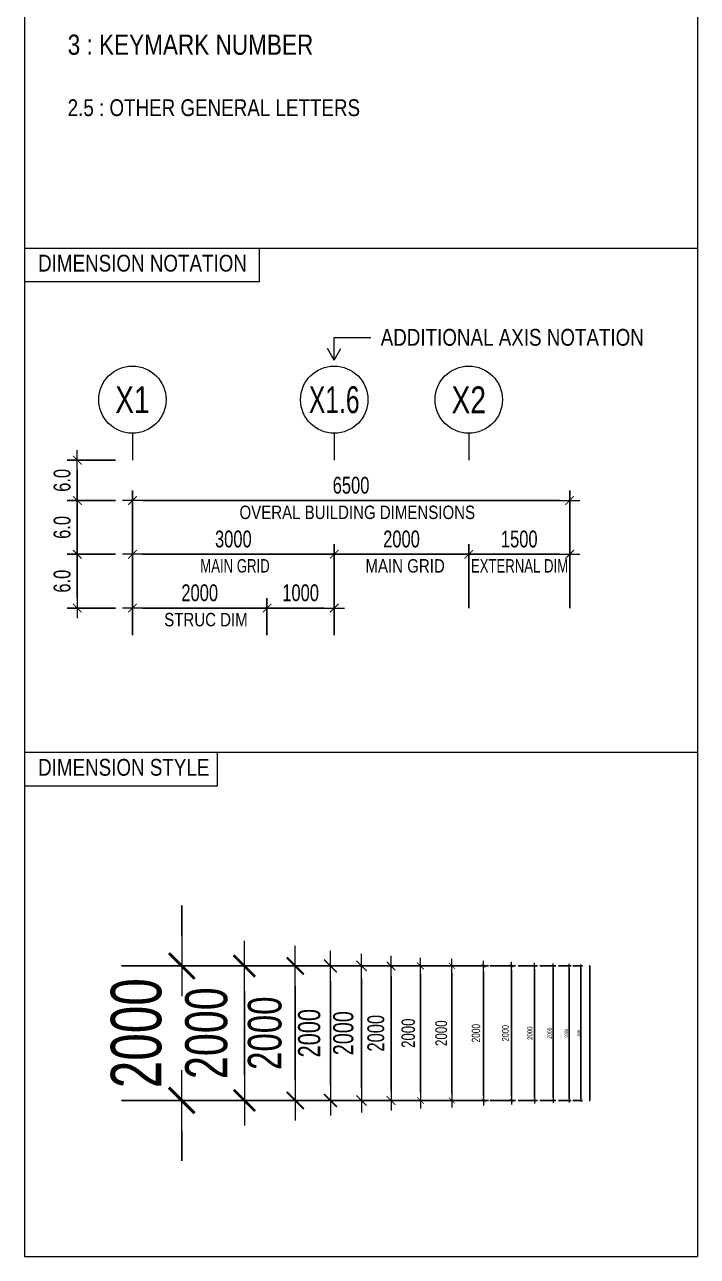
# Model space of a CAD drawing. Header units: millimetres. Extents: x -415354 to 883813, y -531490 to 486716.
# Drawn here: x -356900 to -346900, y 108371 to 126694 of the extents above; entities that cross this region are included whole.
import ezdxf
from ezdxf.enums import TextEntityAlignment as Align

# ---------------------------------------------------------------- set-up
doc = ezdxf.new("R2010")
doc.units = ezdxf.units.MM
doc.header["$MEASUREMENT"] = 0
doc.linetypes.add('CENTER2', pattern=[1.125, 0.75, -0.125, 0.125, -0.125])
doc.layers.get('Defpoints').update_dxf_attribs({"lineweight": 9})
for name, color, linetype, lineweight in [('NDC_FRAME', 7, 'Continuous', 20), ('NDC_S_ANNO', 7, 'Continuous', 20), ('NDC_S_AXIS', 5, 'CENTER2', 13), ('NDC_S_DIM', 1, 'Continuous', 15), ('NDC_S_SYMBOL', 1, 'Continuous', 15), ('NDC_S_TEXT SYMBOL', 7, 'Continuous', 20), ('NDC_S_VN TEXT', 7, 'Continuous', 20)]:
    doc.layers.add(name, color=color, linetype=linetype, lineweight=lineweight)
doc.styles.add('NDC_ANNO', font='', dxfattribs={"width": 0.8})
doc.styles.add('NDC_DIM', font='', dxfattribs={"width": 0.75})
doc.styles.add('NDC_VIE TXT', font='arial.ttf', dxfattribs={"width": 0.8})
doc.styles.get('NDC_ANNO').set_extended_font_data('Dotum')
doc.styles.get('NDC_DIM').set_extended_font_data('Dotum')
doc.dimstyles.new('NDC_dim_100', dxfattribs={"dimscale": 100, "dimtxt": 2.5, "dimasz": 1.5, "dimexe": 1.5, "dimexo": 2.5, "dimgap": 1, "dimtad": 1, "dimdec": 0, "dimzin": 0, "dimdsep": 46, "dimtxsty": 'NDC_DIM', "dimblk": 'DIMMARK', "dimcen": 0.09, "dimdle": 1.2, "dimclrd": 1, "dimclre": 1, "dimclrt": 3, "dimadec": 0, "dimazin": 0, "dimtfac": 1, "dimtdec": 0, "dimtix": 1, "dimtofl": 0, "dimtmove": 0, "dimatfit": 3, "dimfxl": 8, "dimfxlon": 1, "dimtolj": 1, "dimtzin": 0, "dimarcsym": 0})
doc.dimstyles.new('NDC_dim_120', dxfattribs={"dimscale": 120, "dimtxt": 2.5, "dimasz": 1.5, "dimexe": 1.5, "dimexo": 2.5, "dimgap": 1, "dimtad": 1, "dimdec": 0, "dimzin": 0, "dimdsep": 46, "dimtxsty": 'NDC_DIM', "dimblk": 'DIMMARK', "dimcen": 0.09, "dimdle": 1.2, "dimclrd": 1, "dimclre": 1, "dimclrt": 3, "dimadec": 0, "dimazin": 0, "dimtfac": 1, "dimtdec": 0, "dimtix": 1, "dimtofl": 0, "dimtmove": 0, "dimatfit": 3, "dimfxl": 8, "dimfxlon": 1, "dimtolj": 1, "dimtzin": 0, "dimarcsym": 0})
doc.dimstyles.new('NDC_dim_15', dxfattribs={"dimscale": 15, "dimtxt": 2.5, "dimasz": 1.5, "dimexe": 1.5, "dimexo": 2.5, "dimgap": 1, "dimtad": 1, "dimdec": 0, "dimzin": 0, "dimdsep": 46, "dimtxsty": 'NDC_DIM', "dimblk": 'DIMMARK', "dimcen": 0.09, "dimdle": 1.2, "dimclrd": 1, "dimclre": 1, "dimclrt": 3, "dimadec": 0, "dimazin": 0, "dimtfac": 1, "dimtdec": 0, "dimtix": 1, "dimtofl": 0, "dimtmove": 0, "dimatfit": 3, "dimfxl": 8, "dimfxlon": 1, "dimtolj": 1, "dimtzin": 0, "dimarcsym": 0})
doc.dimstyles.new('NDC_dim_150', dxfattribs={"dimscale": 150, "dimtxt": 2.2, "dimasz": 1.5, "dimexe": 1.5, "dimexo": 2.5, "dimgap": 1, "dimtad": 1, "dimdec": 0, "dimzin": 0, "dimdsep": 46, "dimtxsty": 'NDC_DIM', "dimblk": 'DIMMARK', "dimcen": 0.09, "dimdle": 1.2, "dimclrd": 1, "dimclre": 1, "dimclrt": 3, "dimadec": 0, "dimazin": 0, "dimtfac": 1, "dimtdec": 0, "dimtix": 1, "dimtofl": 0, "dimtmove": 0, "dimatfit": 3, "dimfxl": 6, "dimfxlon": 1, "dimtolj": 1, "dimtzin": 0, "dimarcsym": 0})
doc.dimstyles.new('NDC_dim_20', dxfattribs={"dimscale": 20, "dimtxt": 2.5, "dimasz": 1.5, "dimexe": 1.5, "dimexo": 2.5, "dimgap": 1, "dimtad": 1, "dimdec": 0, "dimzin": 0, "dimdsep": 46, "dimtxsty": 'NDC_DIM', "dimblk": 'DIMMARK', "dimcen": 0.09, "dimdle": 1.2, "dimclrd": 1, "dimclre": 1, "dimclrt": 3, "dimadec": 0, "dimazin": 0, "dimtfac": 1, "dimtdec": 0, "dimtix": 1, "dimtofl": 0, "dimtmove": 0, "dimatfit": 3, "dimfxl": 8, "dimfxlon": 1, "dimtolj": 1, "dimtzin": 0, "dimarcsym": 0})
doc.dimstyles.new('NDC_dim_200', dxfattribs={"dimscale": 200, "dimtxt": 2.5, "dimasz": 1.5, "dimexe": 1.5, "dimexo": 2.5, "dimgap": 1, "dimtad": 1, "dimdec": 0, "dimzin": 0, "dimdsep": 46, "dimtxsty": 'NDC_DIM', "dimblk": 'DIMMARK', "dimcen": 0.09, "dimdle": 1.2, "dimclrd": 1, "dimclre": 1, "dimclrt": 3, "dimadec": 0, "dimazin": 0, "dimtfac": 1, "dimtdec": 0, "dimtix": 1, "dimtofl": 0, "dimtmove": 0, "dimatfit": 3, "dimfxl": 8, "dimfxlon": 1, "dimtolj": 1, "dimtzin": 0, "dimarcsym": 0})
doc.dimstyles.new('NDC_dim_25', dxfattribs={"dimscale": 25, "dimtxt": 2.5, "dimasz": 1.5, "dimexe": 1.5, "dimexo": 2.5, "dimgap": 1, "dimtad": 1, "dimdec": 0, "dimzin": 0, "dimdsep": 46, "dimtxsty": 'NDC_DIM', "dimblk": 'DIMMARK', "dimcen": 0.09, "dimdle": 1.2, "dimclrd": 1, "dimclre": 1, "dimclrt": 3, "dimadec": 0, "dimazin": 0, "dimtfac": 1, "dimtdec": 0, "dimtix": 1, "dimtofl": 0, "dimtmove": 0, "dimatfit": 3, "dimfxl": 8, "dimfxlon": 1, "dimtolj": 1, "dimtzin": 0, "dimarcsym": 0})
doc.dimstyles.new('NDC_dim_250', dxfattribs={"dimscale": 250, "dimtxt": 2.5, "dimasz": 1.5, "dimexe": 1.5, "dimexo": 2.5, "dimgap": 1, "dimtad": 1, "dimdec": 0, "dimzin": 0, "dimdsep": 46, "dimtxsty": 'NDC_DIM', "dimblk": 'DIMMARK', "dimcen": 0.09, "dimdle": 1.2, "dimclrd": 1, "dimclre": 1, "dimclrt": 3, "dimadec": 0, "dimazin": 0, "dimtfac": 1, "dimtdec": 0, "dimtix": 1, "dimtofl": 0, "dimtmove": 0, "dimatfit": 3, "dimfxl": 8, "dimfxlon": 1, "dimtolj": 1, "dimtzin": 0, "dimarcsym": 0})
doc.dimstyles.new('NDC_dim_30', dxfattribs={"dimscale": 30, "dimtxt": 2.5, "dimasz": 1.5, "dimexe": 1.5, "dimexo": 2.5, "dimgap": 1, "dimtad": 1, "dimdec": 0, "dimzin": 0, "dimdsep": 46, "dimtxsty": 'NDC_DIM', "dimblk": 'DIMMARK', "dimcen": 0.09, "dimdle": 1.2, "dimclrd": 1, "dimclre": 1, "dimclrt": 3, "dimadec": 0, "dimazin": 0, "dimtfac": 1, "dimtdec": 0, "dimtix": 1, "dimtofl": 0, "dimtmove": 0, "dimatfit": 3, "dimfxl": 8, "dimfxlon": 1, "dimtolj": 1, "dimtzin": 0, "dimarcsym": 0})
doc.dimstyles.new('NDC_dim_300', dxfattribs={"dimscale": 300, "dimtxt": 2.5, "dimasz": 1.5, "dimexe": 1.5, "dimexo": 2.5, "dimgap": 1, "dimtad": 1, "dimdec": 0, "dimzin": 0, "dimdsep": 46, "dimtxsty": 'NDC_DIM', "dimblk": 'DIMMARK', "dimcen": 0.09, "dimdle": 1.2, "dimclrd": 1, "dimclre": 1, "dimclrt": 3, "dimadec": 0, "dimazin": 0, "dimtfac": 1, "dimtdec": 0, "dimtix": 1, "dimtofl": 0, "dimtmove": 0, "dimatfit": 3, "dimfxl": 8, "dimfxlon": 1, "dimtolj": 1, "dimtzin": 0, "dimarcsym": 0})
doc.dimstyles.new('NDC_dim_40', dxfattribs={"dimscale": 40, "dimtxt": 2.5, "dimasz": 1.5, "dimexe": 1.5, "dimexo": 2.5, "dimgap": 1, "dimtad": 1, "dimdec": 0, "dimzin": 0, "dimdsep": 46, "dimtxsty": 'NDC_DIM', "dimblk": 'DIMMARK', "dimcen": 0.09, "dimdle": 1.2, "dimclrd": 1, "dimclre": 1, "dimclrt": 3, "dimadec": 0, "dimazin": 0, "dimtfac": 1, "dimtdec": 0, "dimtix": 1, "dimtofl": 0, "dimtmove": 0, "dimatfit": 3, "dimfxl": 8, "dimfxlon": 1, "dimtolj": 1, "dimtzin": 0, "dimarcsym": 0})
doc.dimstyles.new('NDC_dim_50', dxfattribs={"dimscale": 50, "dimtxt": 2.5, "dimasz": 1.5, "dimexe": 1.5, "dimexo": 2.5, "dimgap": 1, "dimtad": 1, "dimdec": 0, "dimzin": 0, "dimdsep": 46, "dimtxsty": 'NDC_DIM', "dimblk": 'DIMMARK', "dimcen": 0.09, "dimdle": 1.2, "dimclrd": 1, "dimclre": 1, "dimclrt": 3, "dimadec": 0, "dimazin": 0, "dimtfac": 1, "dimtdec": 0, "dimtix": 1, "dimtofl": 0, "dimtmove": 0, "dimatfit": 3, "dimfxl": 8, "dimfxlon": 1, "dimtolj": 1, "dimtzin": 0, "dimarcsym": 0})
doc.dimstyles.new('NDC_dim_70', dxfattribs={"dimscale": 70, "dimtxt": 2.5, "dimasz": 1.5, "dimexe": 1.5, "dimexo": 2.5, "dimgap": 1, "dimtad": 1, "dimdec": 0, "dimzin": 0, "dimdsep": 46, "dimtxsty": 'NDC_DIM', "dimblk": 'DIMMARK', "dimcen": 0.09, "dimdle": 1.2, "dimclrd": 1, "dimclre": 1, "dimclrt": 3, "dimadec": 0, "dimazin": 0, "dimtfac": 1, "dimtdec": 0, "dimtix": 1, "dimtofl": 0, "dimtmove": 0, "dimatfit": 3, "dimfxl": 8, "dimfxlon": 1, "dimtolj": 1, "dimtzin": 0, "dimarcsym": 0})
doc.dimstyles.new('NDC_dim_80', dxfattribs={"dimscale": 80, "dimtxt": 2.5, "dimasz": 1.5, "dimexe": 1.5, "dimexo": 2.5, "dimgap": 1, "dimtad": 1, "dimdec": 0, "dimzin": 0, "dimdsep": 46, "dimtxsty": 'NDC_DIM', "dimblk": 'DIMMARK', "dimcen": 0.09, "dimdle": 1.2, "dimclrd": 1, "dimclre": 1, "dimclrt": 3, "dimadec": 0, "dimazin": 0, "dimtfac": 1, "dimtdec": 0, "dimtix": 1, "dimtofl": 0, "dimtmove": 0, "dimatfit": 3, "dimfxl": 8, "dimfxlon": 1, "dimtolj": 1, "dimtzin": 0, "dimarcsym": 0})
doc.dimstyles.new('NDC_dim_iso', dxfattribs={"dimtxt": 2.5, "dimasz": 1, "dimexe": 1.5, "dimexo": 2.5, "dimgap": 1, "dimtad": 1, "dimdec": 0, "dimzin": 0, "dimdsep": 46, "dimtxsty": 'NDC_DIM', "dimblk": 'DIMMARK', "dimcen": 0.09, "dimdle": 1.2, "dimclrd": 1, "dimclre": 1, "dimclrt": 3, "dimadec": 0, "dimazin": 0, "dimtfac": 1, "dimtdec": 0, "dimtix": 1, "dimtofl": 0, "dimtmove": 0, "dimatfit": 3, "dimfxl": 8, "dimfxlon": 1, "dimtolj": 1, "dimtzin": 0, "dimarcsym": 0})

# ---------------------------------------------------------------- blocks, each defined once
blk = doc.blocks.new('DIMMARK')
at = {"layer": 'NDC_S_DIM', "color": 1}
blk.add_line((-1.5, 0), (1, 0), dxfattribs=at)
at = {"layer": 'NDC_S_DIM', "color": 2, "const_width": 0.1}
blk.add_lwpolyline([(-0.424, -0.424), (0.424, 0.424)], dxfattribs=at)
blk = doc.blocks.new('*D791')
at = {"layer": 'Defpoints', "color": 0, "transparency": 16777216}
for p in [(-355141, 112691), (-351454, 112691), (-355141, 110691)]:
    blk.add_point(p, dxfattribs=at)
at = {"layer": 'NDC_S_DIM', "color": 1, "lineweight": -2, "transparency": 16777216}
for p, q in [((-352254, 112691), (-351304, 112691)), ((-351454, 110841), (-351454, 112541)), ((-352254, 110691), (-351304, 110691))]:
    blk.add_line(p, q, dxfattribs=at)
at = {"layer": 'NDC_S_DIM', "color": 1, "lineweight": -2, "transparency": 16777216, "xscale": 150, "yscale": 150, "zscale": 150}
for p, rotation in [((-351454, 112691), 90), ((-351454, 110691), 270)]:
    blk.add_blockref('DIMMARK', p, dxfattribs=dict(at, rotation=rotation))
at = {"layer": 'NDC_S_DIM', "color": 3, "transparency": 16777216, "insert": (-351679, 111691), "char_height": 250, "attachment_point": 5, "rotation": 90, "style": 'NDC_DIM'}
blk.add_mtext('\\A1;2000', dxfattribs=at)
blk = doc.blocks.new('*D792')
at = {"layer": 'Defpoints', "color": 0, "transparency": 16777216}
for p in [(-355141, 112691), (-350549, 112691), (-355141, 110691)]:
    blk.add_point(p, dxfattribs=at)
at = {"layer": 'NDC_S_DIM', "color": 1, "lineweight": -2, "transparency": 16777216}
for p, q in [((-351109, 112691), (-350444, 112691)), ((-350549, 110796), (-350549, 112586)), ((-351109, 110691), (-350444, 110691))]:
    blk.add_line(p, q, dxfattribs=at)
at = {"layer": 'NDC_S_DIM', "color": 1, "lineweight": -2, "transparency": 16777216, "xscale": 105, "yscale": 105, "zscale": 105}
for p, rotation in [((-350549, 112691), 90), ((-350549, 110691), 270)]:
    blk.add_blockref('DIMMARK', p, dxfattribs=dict(at, rotation=rotation))
at = {"layer": 'NDC_S_DIM', "color": 3, "transparency": 16777216, "insert": (-350707, 111691), "char_height": 175, "attachment_point": 5, "rotation": 90, "style": 'NDC_DIM'}
blk.add_mtext('\\A1;2000', dxfattribs=at)
blk = doc.blocks.new('*D793')
at = {"layer": 'Defpoints', "color": 0, "transparency": 16777216}
for p in [(-355141, 112691), (-350078, 112691), (-355141, 110691)]:
    blk.add_point(p, dxfattribs=at)
at = {"layer": 'NDC_S_DIM', "color": 1, "lineweight": -2, "transparency": 16777216}
for p, q in [((-350478, 112691), (-350003, 112691)), ((-350078, 110766), (-350078, 112616)), ((-350478, 110691), (-350003, 110691))]:
    blk.add_line(p, q, dxfattribs=at)
at = {"layer": 'NDC_S_DIM', "color": 1, "lineweight": -2, "transparency": 16777216, "xscale": 75, "yscale": 75, "zscale": 75}
for p, rotation in [((-350078, 112691), 90), ((-350078, 110691), 270)]:
    blk.add_blockref('DIMMARK', p, dxfattribs=dict(at, rotation=rotation))
at = {"layer": 'NDC_S_DIM', "color": 3, "transparency": 16777216, "insert": (-350191, 111691), "char_height": 125, "attachment_point": 5, "rotation": 90, "style": 'NDC_DIM'}
blk.add_mtext('\\A1;2000', dxfattribs=at)
blk = doc.blocks.new('*D794')
at = {"layer": 'Defpoints', "color": 0, "transparency": 16777216}
for p in [(-355141, 112691), (-349663, 112691), (-355141, 110691)]:
    blk.add_point(p, dxfattribs=at)
at = {"layer": 'NDC_S_DIM', "color": 1, "lineweight": -2, "transparency": 16777216}
for p, q in [((-349983, 112691), (-349603, 112691)), ((-349663, 110751), (-349663, 112631)), ((-349983, 110691), (-349603, 110691))]:
    blk.add_line(p, q, dxfattribs=at)
at = {"layer": 'NDC_S_DIM', "color": 1, "lineweight": -2, "transparency": 16777216, "xscale": 60, "yscale": 60, "zscale": 60}
for p, rotation in [((-349663, 112691), 90), ((-349663, 110691), 270)]:
    blk.add_blockref('DIMMARK', p, dxfattribs=dict(at, rotation=rotation))
at = {"layer": 'NDC_S_DIM', "color": 3, "transparency": 16777216, "insert": (-349754, 111691), "char_height": 100, "attachment_point": 5, "rotation": 90, "style": 'NDC_DIM'}
blk.add_mtext('\\A1;2000', dxfattribs=at)
blk = doc.blocks.new('*D795')
at = {"layer": 'Defpoints', "color": 0, "transparency": 16777216}
for p in [(-355141, 112691), (-349323, 112691), (-355141, 110691)]:
    blk.add_point(p, dxfattribs=at)
at = {"layer": 'NDC_S_DIM', "color": 1, "lineweight": -2, "transparency": 16777216}
for p, q in [((-349563, 112691), (-349278, 112691)), ((-349323, 110736), (-349323, 112646)), ((-349563, 110691), (-349278, 110691))]:
    blk.add_line(p, q, dxfattribs=at)
at = {"layer": 'NDC_S_DIM', "color": 1, "lineweight": -2, "transparency": 16777216, "xscale": 45, "yscale": 45, "zscale": 45}
for p, rotation in [((-349323, 112691), 90), ((-349323, 110691), 270)]:
    blk.add_blockref('DIMMARK', p, dxfattribs=dict(at, rotation=rotation))
at = {"layer": 'NDC_S_DIM', "color": 3, "transparency": 16777216, "insert": (-349390, 111691), "char_height": 75, "attachment_point": 5, "rotation": 90, "style": 'NDC_DIM'}
blk.add_mtext('\\A1;2000', dxfattribs=at)
blk = doc.blocks.new('*D796')
at = {"layer": 'Defpoints', "color": 0, "transparency": 16777216}
for p in [(-355141, 112691), (-349042, 112691), (-355141, 110691)]:
    blk.add_point(p, dxfattribs=at)
at = {"layer": 'NDC_S_DIM', "color": 1, "lineweight": -2, "transparency": 16777216}
for p, q in [((-349242, 112691), (-349004, 112691)), ((-349042, 110728), (-349042, 112653)), ((-349242, 110691), (-349004, 110691))]:
    blk.add_line(p, q, dxfattribs=at)
at = {"layer": 'NDC_S_DIM', "color": 1, "lineweight": -2, "transparency": 16777216, "xscale": 37.5, "yscale": 37.5, "zscale": 37.5}
for p, rotation in [((-349042, 112691), 90), ((-349042, 110691), 270)]:
    blk.add_blockref('DIMMARK', p, dxfattribs=dict(at, rotation=rotation))
at = {"layer": 'NDC_S_DIM', "color": 3, "transparency": 16777216, "insert": (-349098, 111691), "char_height": 62.5, "attachment_point": 5, "rotation": 90, "style": 'NDC_DIM'}
blk.add_mtext('\\A1;2000', dxfattribs=at)
blk = doc.blocks.new('*D797')
at = {"layer": 'Defpoints', "color": 0, "transparency": 16777216}
for p in [(-355141, 112691), (-348804, 112691), (-355141, 110691)]:
    blk.add_point(p, dxfattribs=at)
at = {"layer": 'NDC_S_DIM', "color": 1, "lineweight": -2, "transparency": 16777216}
for p, q in [((-348964, 112691), (-348774, 112691)), ((-348804, 110721), (-348804, 112661)), ((-348964, 110691), (-348774, 110691))]:
    blk.add_line(p, q, dxfattribs=at)
at = {"layer": 'NDC_S_DIM', "color": 1, "lineweight": -2, "transparency": 16777216, "xscale": 30, "yscale": 30, "zscale": 30}
for p, rotation in [((-348804, 112691), 90), ((-348804, 110691), 270)]:
    blk.add_blockref('DIMMARK', p, dxfattribs=dict(at, rotation=rotation))
at = {"layer": 'NDC_S_DIM', "color": 3, "transparency": 16777216, "insert": (-348849, 111691), "char_height": 50, "attachment_point": 5, "rotation": 90, "style": 'NDC_DIM'}
blk.add_mtext('\\A1;2000', dxfattribs=at)
blk = doc.blocks.new('*D798')
at = {"layer": 'Defpoints', "color": 0, "transparency": 16777216}
for p in [(-355141, 112691), (-348501, 112691), (-355141, 110691)]:
    blk.add_point(p, dxfattribs=at)
at = {"layer": 'NDC_S_DIM', "color": 1, "lineweight": -2, "transparency": 16777216}
for p, q in [((-348509, 112691), (-348500, 112691)), ((-348501, 110692), (-348501, 112690)), ((-348509, 110691), (-348500, 110691))]:
    blk.add_line(p, q, dxfattribs=at)
for p, rotation in [((-348501, 112691), 90), ((-348501, 110691), 270)]:
    blk.add_blockref('DIMMARK', p, dxfattribs=dict(at, rotation=rotation))
at = {"layer": 'NDC_S_DIM', "color": 3, "transparency": 16777216, "insert": (-348504, 111691), "char_height": 2.5, "attachment_point": 5, "rotation": 90, "style": 'NDC_DIM'}
blk.add_mtext('\\A1;2000', dxfattribs=at)
blk = doc.blocks.new('*D800')
at = {"layer": 'Defpoints', "color": 0, "transparency": 16777216}
for p in [(-355141, 112691), (-355141, 110691), (-352354, 110691)]:
    blk.add_point(p, dxfattribs=at)
at = {"layer": 'NDC_S_DIM', "color": 1, "lineweight": -2, "transparency": 16777216}
for p, q in [((-353254, 112691), (-352129, 112691)), ((-352354, 112466), (-352354, 110916)), ((-353254, 110691), (-352129, 110691))]:
    blk.add_line(p, q, dxfattribs=at)
at = {"layer": 'NDC_S_DIM', "color": 1, "lineweight": -2, "transparency": 16777216, "xscale": 225, "yscale": 225, "zscale": 225}
for p, rotation in [((-352354, 112691), 90), ((-352354, 110691), 270)]:
    blk.add_blockref('DIMMARK', p, dxfattribs=dict(at, rotation=rotation))
at = {"layer": 'NDC_S_DIM', "color": 3, "transparency": 16777216, "insert": (-352669, 111691), "char_height": 330, "attachment_point": 5, "rotation": 90, "style": 'NDC_DIM'}
blk.add_mtext('\\A1;2000', dxfattribs=at)
blk = doc.blocks.new('*D801')
at = {"layer": 'Defpoints', "color": 0, "transparency": 16777216}
for p in [(-355141, 112691), (-355141, 110691), (-352878, 110691)]:
    blk.add_point(p, dxfattribs=at)
at = {"layer": 'NDC_S_DIM', "color": 1, "lineweight": -2, "transparency": 16777216}
for p, q in [((-354478, 112691), (-352578, 112691)), ((-352878, 112391), (-352878, 110991)), ((-354478, 110691), (-352578, 110691))]:
    blk.add_line(p, q, dxfattribs=at)
at = {"layer": 'NDC_S_DIM', "color": 1, "lineweight": -2, "transparency": 16777216, "xscale": 300, "yscale": 300, "zscale": 300}
for p, rotation in [((-352878, 112691), 90), ((-352878, 110691), 270)]:
    blk.add_blockref('DIMMARK', p, dxfattribs=dict(at, rotation=rotation))
at = {"layer": 'NDC_S_DIM', "color": 3, "transparency": 16777216, "insert": (-353329, 111691), "char_height": 500, "attachment_point": 5, "rotation": 90, "style": 'NDC_DIM'}
blk.add_mtext('\\A1;2000', dxfattribs=at)
blk = doc.blocks.new('*D802')
at = {"layer": 'Defpoints', "color": 0, "transparency": 16777216}
for p in [(-355141, 112691), (-355141, 110691), (-348630, 110691)]:
    blk.add_point(p, dxfattribs=at)
at = {"layer": 'NDC_S_DIM', "color": 1, "lineweight": -2, "transparency": 16777216}
for p, q in [((-348750, 112691), (-348607, 112691)), ((-348630, 112668), (-348630, 110713)), ((-348750, 110691), (-348607, 110691))]:
    blk.add_line(p, q, dxfattribs=at)
at = {"layer": 'NDC_S_DIM', "color": 1, "lineweight": -2, "transparency": 16777216, "xscale": 22.5, "yscale": 22.5, "zscale": 22.5}
for p, rotation in [((-348630, 112691), 90), ((-348630, 110691), 270)]:
    blk.add_blockref('DIMMARK', p, dxfattribs=dict(at, rotation=rotation))
at = {"layer": 'NDC_S_DIM', "color": 3, "transparency": 16777216, "insert": (-348663, 111691), "char_height": 37.5, "attachment_point": 5, "rotation": 90, "style": 'NDC_DIM'}
blk.add_mtext('\\A1;2000', dxfattribs=at)
blk = doc.blocks.new('*D803')
at = {"layer": 'Defpoints', "color": 0, "transparency": 16777216}
for p in [(-355141, 112691), (-355141, 110691), (-351017, 110691)]:
    blk.add_point(p, dxfattribs=at)
at = {"layer": 'NDC_S_DIM', "color": 1, "lineweight": -2, "transparency": 16777216}
for p, q in [((-351657, 112691), (-350897, 112691)), ((-351017, 112571), (-351017, 110811)), ((-351657, 110691), (-350897, 110691))]:
    blk.add_line(p, q, dxfattribs=at)
at = {"layer": 'NDC_S_DIM', "color": 1, "lineweight": -2, "transparency": 16777216, "xscale": 120, "yscale": 120, "zscale": 120}
for p, rotation in [((-351017, 112691), 90), ((-351017, 110691), 270)]:
    blk.add_blockref('DIMMARK', p, dxfattribs=dict(at, rotation=rotation))
at = {"layer": 'NDC_S_DIM', "color": 3, "transparency": 16777216, "insert": (-351197, 111691), "char_height": 200, "attachment_point": 5, "rotation": 90, "style": 'NDC_DIM'}
blk.add_mtext('\\A1;2000', dxfattribs=at)
blk = doc.blocks.new('*D804')
at = {"layer": 'Defpoints', "color": 0, "transparency": 16777216}
for p in [(-355141, 112691), (-351892, 112691), (-355141, 110691)]:
    blk.add_point(p, dxfattribs=at)
at = {"layer": 'NDC_S_DIM', "color": 1, "lineweight": -2, "transparency": 16777216}
for p, q in [((-352852, 112691), (-351712, 112691)), ((-351892, 110871), (-351892, 112511)), ((-352852, 110691), (-351712, 110691))]:
    blk.add_line(p, q, dxfattribs=at)
at = {"layer": 'NDC_S_DIM', "color": 1, "lineweight": -2, "transparency": 16777216, "xscale": 180, "yscale": 180, "zscale": 180}
for p, rotation in [((-351892, 112691), 90), ((-351892, 110691), 270)]:
    blk.add_blockref('DIMMARK', p, dxfattribs=dict(at, rotation=rotation))
at = {"layer": 'NDC_S_DIM', "color": 3, "transparency": 16777216, "insert": (-352162, 111691), "char_height": 300, "attachment_point": 5, "rotation": 90, "style": 'NDC_DIM'}
blk.add_mtext('\\A1;2000', dxfattribs=at)
blk = doc.blocks.new('*D805')
at = {"layer": 'Defpoints', "color": 0, "transparency": 16777216}
for p in [(-356085, 112691), (-356085, 110691), (-354564, 110691)]:
    blk.add_point(p, dxfattribs=at)
at = {"layer": 'NDC_S_DIM', "color": 1, "lineweight": -2, "transparency": 16777216}
for p, q in [((-354564, 113141), (-354564, 113591)), ((-355335, 112691), (-354114, 112691)), ((-355335, 110691), (-354114, 110691)), ((-354564, 110241), (-354564, 109791))]:
    blk.add_line(p, q, dxfattribs=at)
at = {"layer": 'NDC_S_DIM', "color": 1, "lineweight": -2, "transparency": 16777216, "xscale": 450, "yscale": 450, "zscale": 450}
for p, rotation in [((-354564, 112691), 270), ((-354564, 110691), 90)]:
    blk.add_blockref('DIMMARK', p, dxfattribs=dict(at, rotation=rotation))
at = {"layer": 'NDC_S_DIM', "color": 3, "transparency": 16777216, "insert": (-355239, 111691), "char_height": 750, "attachment_point": 5, "rotation": 90, "style": 'NDC_DIM'}
blk.add_mtext('\\A1;2000', dxfattribs=at)
blk = doc.blocks.new('*D806')
at = {"layer": 'Defpoints', "color": 0, "transparency": 16777216}
for p in [(-356085, 112691), (-356085, 110691), (-353634, 110691)]:
    blk.add_point(p, dxfattribs=at)
at = {"layer": 'NDC_S_DIM', "color": 1, "lineweight": -2, "transparency": 16777216}
for p, q in [((-355460, 112691), (-353259, 112691)), ((-353634, 112316), (-353634, 111066)), ((-355460, 110691), (-353259, 110691))]:
    blk.add_line(p, q, dxfattribs=at)
at = {"layer": 'NDC_S_DIM', "color": 1, "lineweight": -2, "transparency": 16777216, "xscale": 375, "yscale": 375, "zscale": 375}
for p, rotation in [((-353634, 112691), 90), ((-353634, 110691), 270)]:
    blk.add_blockref('DIMMARK', p, dxfattribs=dict(at, rotation=rotation))
at = {"layer": 'NDC_S_DIM', "color": 3, "transparency": 16777216, "insert": (-354197, 111691), "char_height": 625, "attachment_point": 5, "rotation": 90, "style": 'NDC_DIM'}
blk.add_mtext('\\A1;2000', dxfattribs=at)
blk = doc.blocks.new('*D807')
at = {"layer": 'Defpoints', "color": 0, "transparency": 16777216}
for p in [(-353298, 118015), (-355298, 117360), (-353298, 117360)]:
    blk.add_point(p, dxfattribs=at)
at = {"layer": 'NDC_S_DIM', "color": 1, "lineweight": -2, "transparency": 16777216}
for p, q in [((-355298, 117610), (-355298, 118165)), ((-355148, 118015), (-353448, 118015)), ((-353298, 117610), (-353298, 118165))]:
    blk.add_line(p, q, dxfattribs=at)
at = {"layer": 'NDC_S_DIM', "color": 1, "lineweight": -2, "transparency": 16777216, "xscale": 150, "yscale": 150, "zscale": 150, "rotation": 180}
blk.add_blockref('DIMMARK', (-355298, 118015), dxfattribs=at)
at = {"layer": 'NDC_S_DIM', "color": 1, "lineweight": -2, "transparency": 16777216, "xscale": 150, "yscale": 150, "zscale": 150}
blk.add_blockref('DIMMARK', (-353298, 118015), dxfattribs=at)
at = {"layer": 'NDC_S_DIM', "color": 3, "transparency": 16777216, "insert": (-354298, 118241), "char_height": 250, "attachment_point": 5, "style": 'NDC_DIM'}
blk.add_mtext('\\A1;2000', dxfattribs=at)
blk = doc.blocks.new('*D808')
at = {"layer": 'Defpoints', "color": 0, "transparency": 16777216}
for p in [(-352298, 118815), (-355298, 117360), (-352298, 117360)]:
    blk.add_point(p, dxfattribs=at)
at = {"layer": 'NDC_S_DIM', "color": 1, "lineweight": -2, "transparency": 16777216}
for p, q in [((-355298, 118015), (-355298, 118965)), ((-352298, 118015), (-352298, 118965)), ((-355148, 118815), (-352448, 118815))]:
    blk.add_line(p, q, dxfattribs=at)
at = {"layer": 'NDC_S_DIM', "color": 1, "lineweight": -2, "transparency": 16777216, "xscale": 150, "yscale": 150, "zscale": 150, "rotation": 180}
blk.add_blockref('DIMMARK', (-355298, 118815), dxfattribs=at)
at = {"layer": 'NDC_S_DIM', "color": 1, "lineweight": -2, "transparency": 16777216, "xscale": 150, "yscale": 150, "zscale": 150}
blk.add_blockref('DIMMARK', (-352298, 118815), dxfattribs=at)
at = {"layer": 'NDC_S_DIM', "color": 3, "transparency": 16777216, "insert": (-353798, 119041), "char_height": 250, "attachment_point": 5, "style": 'NDC_DIM'}
blk.add_mtext('\\A1;3000', dxfattribs=at)
blk = doc.blocks.new('*D809')
at = {"layer": 'Defpoints', "color": 0, "transparency": 16777216}
for p in [(-348798, 119615), (-355298, 117360), (-348798, 117360)]:
    blk.add_point(p, dxfattribs=at)
at = {"layer": 'NDC_S_DIM', "color": 1, "lineweight": -2, "transparency": 16777216}
for p, q in [((-355298, 118815), (-355298, 119765)), ((-348798, 118815), (-348798, 119765)), ((-355148, 119615), (-348948, 119615))]:
    blk.add_line(p, q, dxfattribs=at)
at = {"layer": 'NDC_S_DIM', "color": 1, "lineweight": -2, "transparency": 16777216, "xscale": 150, "yscale": 150, "zscale": 150, "rotation": 180}
blk.add_blockref('DIMMARK', (-355298, 119615), dxfattribs=at)
at = {"layer": 'NDC_S_DIM', "color": 1, "lineweight": -2, "transparency": 16777216, "xscale": 150, "yscale": 150, "zscale": 150}
blk.add_blockref('DIMMARK', (-348798, 119615), dxfattribs=at)
at = {"layer": 'NDC_S_DIM', "color": 3, "transparency": 16777216, "insert": (-352048, 119841), "char_height": 250, "attachment_point": 5, "style": 'NDC_DIM'}
blk.add_mtext('\\A1;6500', dxfattribs=at)
blk = doc.blocks.new('*D810')
at = {"layer": 'Defpoints', "color": 0, "transparency": 16777216}
for p in [(-355298, 118815), (-356118, 118015), (-355298, 118015)]:
    blk.add_point(p, dxfattribs=at)
at = {"layer": 'NDC_S_DIM', "color": 1, "lineweight": -2, "transparency": 16777216}
for p, q in [((-355548, 118815), (-356268, 118815)), ((-356118, 118665), (-356118, 118165)), ((-355548, 118015), (-356268, 118015))]:
    blk.add_line(p, q, dxfattribs=at)
at = {"layer": 'NDC_S_DIM', "color": 1, "lineweight": -2, "transparency": 16777216, "xscale": 150, "yscale": 150, "zscale": 150}
for p, rotation in [((-356118, 118815), 90), ((-356118, 118015), 270)]:
    blk.add_blockref('DIMMARK', p, dxfattribs=dict(at, rotation=rotation))
at = {"layer": 'NDC_S_DIM', "color": 3, "transparency": 16777216, "insert": (-356343, 118415), "char_height": 250, "attachment_point": 5, "rotation": 90, "style": 'NDC_DIM'}
blk.add_mtext('\\A1;6.0', dxfattribs=at)
blk = doc.blocks.new('*D811')
at = {"layer": 'Defpoints', "color": 0, "transparency": 16777216}
for p in [(-355298, 119615), (-356118, 118815), (-355298, 118815)]:
    blk.add_point(p, dxfattribs=at)
at = {"layer": 'NDC_S_DIM', "color": 1, "lineweight": -2, "transparency": 16777216}
for p, q in [((-355548, 119615), (-356268, 119615)), ((-356118, 119465), (-356118, 118965)), ((-355548, 118815), (-356268, 118815))]:
    blk.add_line(p, q, dxfattribs=at)
at = {"layer": 'NDC_S_DIM', "color": 1, "lineweight": -2, "transparency": 16777216, "xscale": 150, "yscale": 150, "zscale": 150}
for p, rotation in [((-356118, 119615), 90), ((-356118, 118815), 270)]:
    blk.add_blockref('DIMMARK', p, dxfattribs=dict(at, rotation=rotation))
at = {"layer": 'NDC_S_DIM', "color": 3, "transparency": 16777216, "insert": (-356343, 119215), "char_height": 250, "attachment_point": 5, "rotation": 90, "style": 'NDC_DIM'}
blk.add_mtext('\\A1;6.0', dxfattribs=at)
blk = doc.blocks.new('*D812')
at = {"layer": 'Defpoints', "color": 0, "transparency": 16777216}
for p in [(-350298, 118815), (-352298, 117360), (-350298, 117360)]:
    blk.add_point(p, dxfattribs=at)
at = {"layer": 'NDC_S_DIM', "color": 1, "lineweight": -2, "transparency": 16777216}
for p, q in [((-352298, 118015), (-352298, 118965)), ((-350298, 118015), (-350298, 118965)), ((-352148, 118815), (-350448, 118815))]:
    blk.add_line(p, q, dxfattribs=at)
at = {"layer": 'NDC_S_DIM', "color": 1, "lineweight": -2, "transparency": 16777216, "xscale": 150, "yscale": 150, "zscale": 150, "rotation": 180}
blk.add_blockref('DIMMARK', (-352298, 118815), dxfattribs=at)
at = {"layer": 'NDC_S_DIM', "color": 1, "lineweight": -2, "transparency": 16777216, "xscale": 150, "yscale": 150, "zscale": 150}
blk.add_blockref('DIMMARK', (-350298, 118815), dxfattribs=at)
at = {"layer": 'NDC_S_DIM', "color": 3, "transparency": 16777216, "insert": (-351298, 119041), "char_height": 250, "attachment_point": 5, "style": 'NDC_DIM'}
blk.add_mtext('\\A1;2000', dxfattribs=at)
blk = doc.blocks.new('*D813')
at = {"layer": 'Defpoints', "color": 0, "transparency": 16777216}
for p in [(-348798, 118815), (-350298, 117360), (-348798, 117360)]:
    blk.add_point(p, dxfattribs=at)
at = {"layer": 'NDC_S_DIM', "color": 1, "lineweight": -2, "transparency": 16777216}
for p, q in [((-350298, 118015), (-350298, 118965)), ((-348798, 118015), (-348798, 118965)), ((-350148, 118815), (-348948, 118815))]:
    blk.add_line(p, q, dxfattribs=at)
at = {"layer": 'NDC_S_DIM', "color": 1, "lineweight": -2, "transparency": 16777216, "xscale": 150, "yscale": 150, "zscale": 150, "rotation": 180}
blk.add_blockref('DIMMARK', (-350298, 118815), dxfattribs=at)
at = {"layer": 'NDC_S_DIM', "color": 1, "lineweight": -2, "transparency": 16777216, "xscale": 150, "yscale": 150, "zscale": 150}
blk.add_blockref('DIMMARK', (-348798, 118815), dxfattribs=at)
at = {"layer": 'NDC_S_DIM', "color": 3, "transparency": 16777216, "insert": (-349548, 119041), "char_height": 250, "attachment_point": 5, "style": 'NDC_DIM'}
blk.add_mtext('\\A1;1500', dxfattribs=at)
blk = doc.blocks.new('*D814')
at = {"layer": 'Defpoints', "color": 0, "transparency": 16777216}
for p in [(-352298, 118015), (-353298, 117360), (-352298, 117360)]:
    blk.add_point(p, dxfattribs=at)
at = {"layer": 'NDC_S_DIM', "color": 1, "lineweight": -2, "transparency": 16777216}
for p, q in [((-353298, 117610), (-353298, 118165)), ((-353148, 118015), (-352448, 118015)), ((-352298, 117610), (-352298, 118165))]:
    blk.add_line(p, q, dxfattribs=at)
at = {"layer": 'NDC_S_DIM', "color": 1, "lineweight": -2, "transparency": 16777216, "xscale": 150, "yscale": 150, "zscale": 150, "rotation": 180}
blk.add_blockref('DIMMARK', (-353298, 118015), dxfattribs=at)
at = {"layer": 'NDC_S_DIM', "color": 1, "lineweight": -2, "transparency": 16777216, "xscale": 150, "yscale": 150, "zscale": 150}
blk.add_blockref('DIMMARK', (-352298, 118015), dxfattribs=at)
at = {"layer": 'NDC_S_DIM', "color": 3, "transparency": 16777216, "insert": (-352798, 118241), "char_height": 250, "attachment_point": 5, "style": 'NDC_DIM'}
blk.add_mtext('\\A1;1000', dxfattribs=at)
blk = doc.blocks.new('*D815')
at = {"layer": 'Defpoints', "color": 0, "transparency": 16777216}
for p in [(-355298, 120215), (-356118, 119615), (-355298, 119615)]:
    blk.add_point(p, dxfattribs=at)
at = {"layer": 'NDC_S_DIM', "color": 1, "lineweight": -2, "transparency": 16777216}
for p, q in [((-355548, 120215), (-356268, 120215)), ((-356118, 120065), (-356118, 119765)), ((-355548, 119615), (-356268, 119615))]:
    blk.add_line(p, q, dxfattribs=at)
at = {"layer": 'NDC_S_DIM', "color": 1, "lineweight": -2, "transparency": 16777216, "xscale": 150, "yscale": 150, "zscale": 150}
for p, rotation in [((-356118, 120215), 90), ((-356118, 119615), 270)]:
    blk.add_blockref('DIMMARK', p, dxfattribs=dict(at, rotation=rotation))
at = {"layer": 'NDC_S_DIM', "color": 3, "transparency": 16777216, "insert": (-356343, 119915), "char_height": 250, "attachment_point": 5, "rotation": 90, "style": 'NDC_DIM'}
blk.add_mtext('\\A1;6.0', dxfattribs=at)
blk = doc.blocks.new('*U781')
at = {"layer": 'NDC_S_SYMBOL'}
blk.add_line((0, -5), (0, -9), dxfattribs=at)
blk.add_circle((0, 0), 5, dxfattribs=at)
at = {"layer": 'NDC_S_TEXT SYMBOL', "color": 7, "style": 'NDC_ANNO', "width": 0.8}
blk.add_attdef('GRID', text='', height=4, rotation=180, dxfattribs=at).set_placement((0, 0), align=Align.MIDDLE)

msp = doc.modelspace()

# ---------------------------------------------------------------- linework, layer by layer
at = {"layer": 'NDC_FRAME'}
for p, q in [((-356900.3, 138371.3), (-356900.3, 108371.3)), ((-346900.3, 138371.3), (-346900.3, 108371.3)), ((-356900.3, 123371.3), (-346900.3, 123371.3)), ((-353409.7, 122871.3), (-353409.7, 123371.3)), ((-356900.3, 122871.3), (-353409.7, 122871.3)), ((-356900.3, 115871.3), (-346900.3, 115871.3)), ((-354033.8, 115371.3), (-354033.8, 115871.3)), ((-356900.3, 115371.3), (-354033.8, 115371.3)), ((-356900.3, 108371.3), (-346900.3, 108371.3))]:
    msp.add_line(p, q, dxfattribs=at)
at = {"layer": 'NDC_S_ANNO'}
for p, q in [((-352298.3, 122040.2), (-351755.3, 122040.2)), ((-352298.3, 121704), (-352298.3, 122040.2)), ((-352298.3, 121704), (-352398.3, 121877.3)), ((-352298.3, 121704), (-352198.3, 121877.3))]:
    msp.add_line(p, q, dxfattribs=at)

# ---------------------------------------------------------------- block references
at = {"layer": 'NDC_S_AXIS'}
ref = msp.add_blockref('*U781', (-355298.3, 121115.4), dxfattribs=dict(at, xscale=100, yscale=100, zscale=100))
ref.add_attrib('GRID', 'X1', dxfattribs={"layer": 'NDC_S_TEXT SYMBOL', "color": 7, "height": 400, "style": 'NDC_ANNO', "width": 0.8}).set_placement((-355298.3, 121115.4), align=Align.MIDDLE)
ref = msp.add_blockref('*U781', (-352298.3, 121115.4), dxfattribs=dict(at, xscale=100, yscale=100, zscale=100))
ref.add_attrib('GRID', 'X1.6', dxfattribs={"layer": 'NDC_S_TEXT SYMBOL', "color": 7, "height": 400, "style": 'NDC_ANNO', "width": 0.7}).set_placement((-352298.3, 121115.4), align=Align.MIDDLE)
ref = msp.add_blockref('*U781', (-350298.3, 121115.4), dxfattribs=dict(at, xscale=100, yscale=100, zscale=100))
ref.add_attrib('GRID', 'X2', dxfattribs={"layer": 'NDC_S_TEXT SYMBOL', "color": 7, "height": 400, "style": 'NDC_ANNO', "width": 0.8}).set_placement((-350298.3, 121115.4), align=Align.MIDDLE)

# ---------------------------------------------------------------- texts
at = {"layer": 'NDC_S_VN TEXT', "style": 'NDC_VIE TXT', "width": 0.8}
for s, height, p in [('3 : KEYMARK NUMBER', 300, (-356260.9, 126396.5)), ('2.5 : OTHER GENERAL LETTERS', 250, (-356260.9, 125458.8))]:
    msp.add_text(s, height=height, dxfattribs=at).set_placement(p, align=Align.MIDDLE_LEFT)
at = {"layer": 'NDC_S_VN TEXT', "color": 3, "style": 'NDC_VIE TXT'}
for s, height, width, p in [('DIMENSION NOTATION', 250, 0.8, (-356700.3, 123146.3)), ('ADDITIONAL AXIS NOTATION', 250, 0.8, (-351607.4, 122042.8)), ('OVERAL BUILDING DIMENSIONS', 200, 0.8, (-353706.7, 119439.3)), ('MAIN GRID', 200, 0.7, (-354289.6, 118643.3)), ('MAIN GRID', 200, 0.8, (-351834.2, 118643.3)), ('EXTERNAL DIM', 200, 0.7, (-350266.3, 118643.3)), ('STRUC DIM', 200, 0.8, (-354825.6, 117843.3)), ('DIMENSION STYLE', 250, 0.8, (-356700.3, 115646.3))]:
    msp.add_text(s, height=height, dxfattribs=dict(at, width=width)).set_placement(p, align=Align.MIDDLE_LEFT)

# ---------------------------------------------------------------- dimensions: what is measured, and where the dimension line sits
at = {"layer": 'NDC_S_DIM'}
for base, p1, p2, picture, middle in [((-356118.2, 119615.4), (-355298.3, 120215.4), (-355298.3, 119615.4), '*D815', (-356343.4, 119915.4)), ((-356118.2, 118815.4), (-355298.3, 119615.4), (-355298.3, 118815.4), '*D811', (-356343.4, 119215.4)), ((-356118.2, 118015.4), (-355298.3, 118815.4), (-355298.3, 118015.4), '*D810', (-356343.4, 118415.4))]:
    dim = msp.add_linear_dim(base=base, p1=p1, p2=p2, angle=270, text='6.0', dimstyle='NDC_dim_100', dxfattribs=at)
    dim.commit()
    dim.dimension.update_dxf_attribs({"geometry": picture, "text_midpoint": middle})
for base, p1, p2, picture, middle in [((-348798.3, 119615.4), (-355298.3, 117359.6), (-348798.3, 117359.6), '*D809', (-352048.3, 119840.6)), ((-352298.3, 118815.4), (-355298.3, 117359.6), (-352298.3, 117359.6), '*D808', (-353798.3, 119040.6)), ((-350298.3, 118815.4), (-352298.3, 117359.6), (-350298.3, 117359.6), '*D812', (-351298.3, 119040.6)), ((-348798.3, 118815.4), (-350298.3, 117359.6), (-348798.3, 117359.6), '*D813', (-349548.3, 119040.6)), ((-353298.3, 118015.4), (-355298.3, 117359.6), (-353298.3, 117359.6), '*D807', (-354298.3, 118240.6)), ((-352298.3, 118015.4), (-353298.3, 117359.6), (-352298.3, 117359.6), '*D814', (-352798.3, 118240.6))]:
    dim = msp.add_linear_dim(base=base, p1=p1, p2=p2, dimstyle='NDC_dim_100', dxfattribs=at)
    dim.commit()
    dim.dimension.update_dxf_attribs({"geometry": picture, "text_midpoint": middle})
for base, p1, p2, dimstyle, picture, middle in [((-354563.5, 110690.7), (-356085.3, 112690.7), (-356085.3, 110690.7), 'NDC_dim_300', '*D805', (-355239, 111690.7)), ((-353634, 110690.7), (-356085.3, 112690.7), (-356085.3, 110690.7), 'NDC_dim_250', '*D806', (-354196.9, 111690.7)), ((-352878.2, 110690.7), (-355140.6, 112690.7), (-355140.6, 110690.7), 'NDC_dim_200', '*D801', (-353328.6, 111690.7)), ((-352354.2, 110690.7), (-355140.6, 112690.7), (-355140.6, 110690.7), 'NDC_dim_150', '*D800', (-352669.4, 111690.7)), ((-351892.2, 112690.7), (-355140.6, 110690.7), (-355140.6, 112690.7), 'NDC_dim_120', '*D804', (-352162.4, 111690.7)), ((-351454.2, 112690.7), (-355140.6, 110690.7), (-355140.6, 112690.7), 'NDC_dim_100', '*D791', (-351679.4, 111690.7)), ((-351016.9, 110690.7), (-355140.6, 112690.7), (-355140.6, 110690.7), 'NDC_dim_80', '*D803', (-351197, 111690.7)), ((-350549.4, 112690.7), (-355140.6, 110690.7), (-355140.6, 112690.7), 'NDC_dim_70', '*D792', (-350707, 111690.7)), ((-350078, 112690.7), (-355140.6, 110690.7), (-355140.6, 112690.7), 'NDC_dim_50', '*D793', (-350190.6, 111690.7)), ((-349663.4, 112690.7), (-355140.6, 110690.7), (-355140.6, 112690.7), 'NDC_dim_40', '*D794', (-349753.5, 111690.7)), ((-349322.7, 112690.7), (-355140.6, 110690.7), (-355140.6, 112690.7), 'NDC_dim_30', '*D795', (-349390.3, 111690.7)), ((-349041.7, 112690.7), (-355140.6, 110690.7), (-355140.6, 112690.7), 'NDC_dim_25', '*D796', (-349098, 111690.7)), ((-348804.4, 112690.7), (-355140.6, 110690.7), (-355140.6, 112690.7), 'NDC_dim_20', '*D797', (-348849.5, 111690.7)), ((-348629.7, 110690.7), (-355140.6, 112690.7), (-355140.6, 110690.7), 'NDC_dim_15', '*D802', (-348663.5, 111690.7)), ((-348501.4, 112690.7), (-355140.6, 110690.7), (-355140.6, 112690.7), 'NDC_dim_iso', '*D798', (-348503.6, 111690.7))]:
    dim = msp.add_linear_dim(base=base, p1=p1, p2=p2, angle=90, dimstyle=dimstyle, dxfattribs=at)
    dim.commit()
    dim.dimension.update_dxf_attribs({"geometry": picture, "text_midpoint": middle})

doc.saveas('drawing.dxf')
